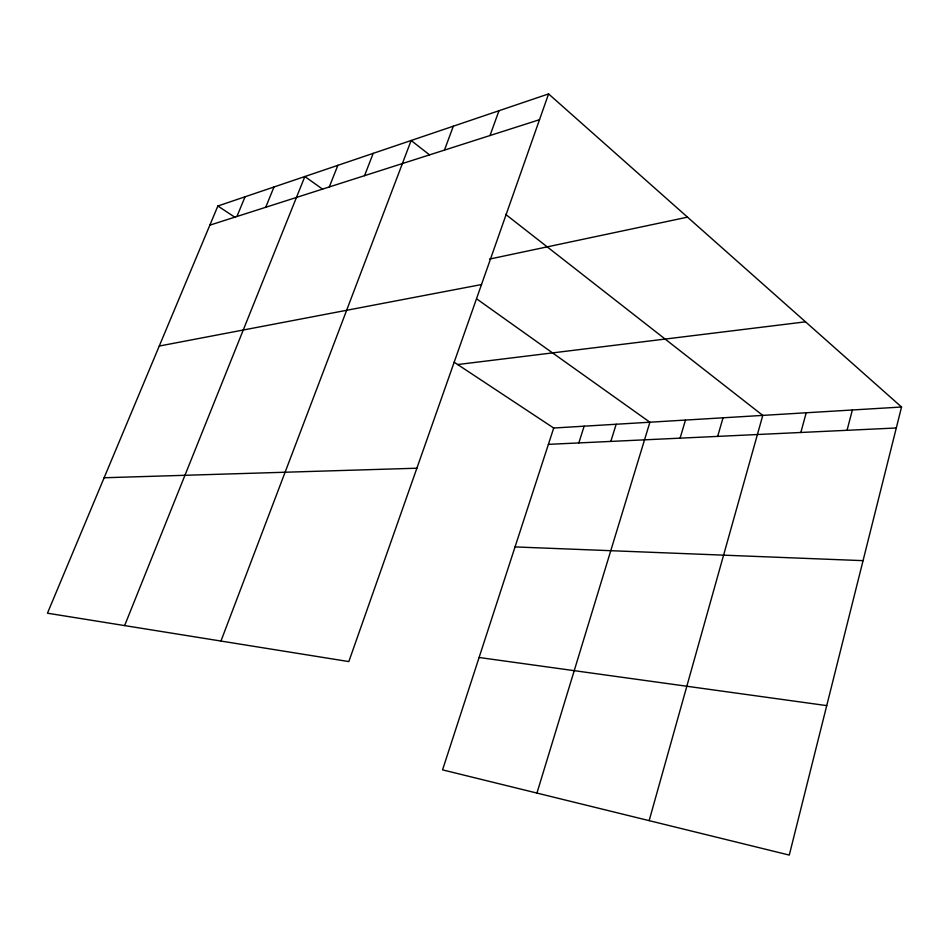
<?xml version="1.0" encoding="UTF-8"?>
<svg xmlns="http://www.w3.org/2000/svg" width="949" height="949" viewBox="0 0 949 949"><rect width="100%" height="100%" fill="white"/><g stroke="black" fill="none" stroke-linecap="round" stroke-linejoin="round"><path stroke-width="1.42" d="M901.55 407.014L789.283 855.085L442.554 769.876L553.706 428.023L901.55 407.014L548.581 93.915L217.867 206.004L47.45 613.196L348.829 661.583L548.581 93.915M847.054 430.3L852.368 409.992M800.849 432.483L806.199 412.779M649.152 820.636L762.771 415.401L505.651 214.379M717.669 436.398L723.031 417.797M680.101 438.165L685.475 420.063M536.944 793.067L649.899 422.222L477.205 299.255M610.824 441.427L616.174 424.25M578.819 442.934L584.145 426.184M490.004 135.541L498.984 110.725M444.452 150.108L453.325 126.205M220.951 641.049L411.154 140.499L429.47 154.817M364.546 175.672L373.194 153.358M329.315 186.929L337.844 165.34M124.627 625.581L304.854 176.526L322.648 189.195M265.72 207.273L273.988 186.989M236.918 216.491L245.056 196.799M209.859 225.15L539.507 119.704M489.494 259.089L687.503 217.155M159.266 346.041L481.499 284.558M457.691 364.546L805.511 321.83M548.392 444.357L896.295 427.987M104.129 477.762L416.872 468.213M515.046 546.921L863.056 560.657M479.091 657.491L826.733 705.617M217.867 206.004L235.103 217.404M454.097 362.174L553.706 428.023"/></g></svg>
